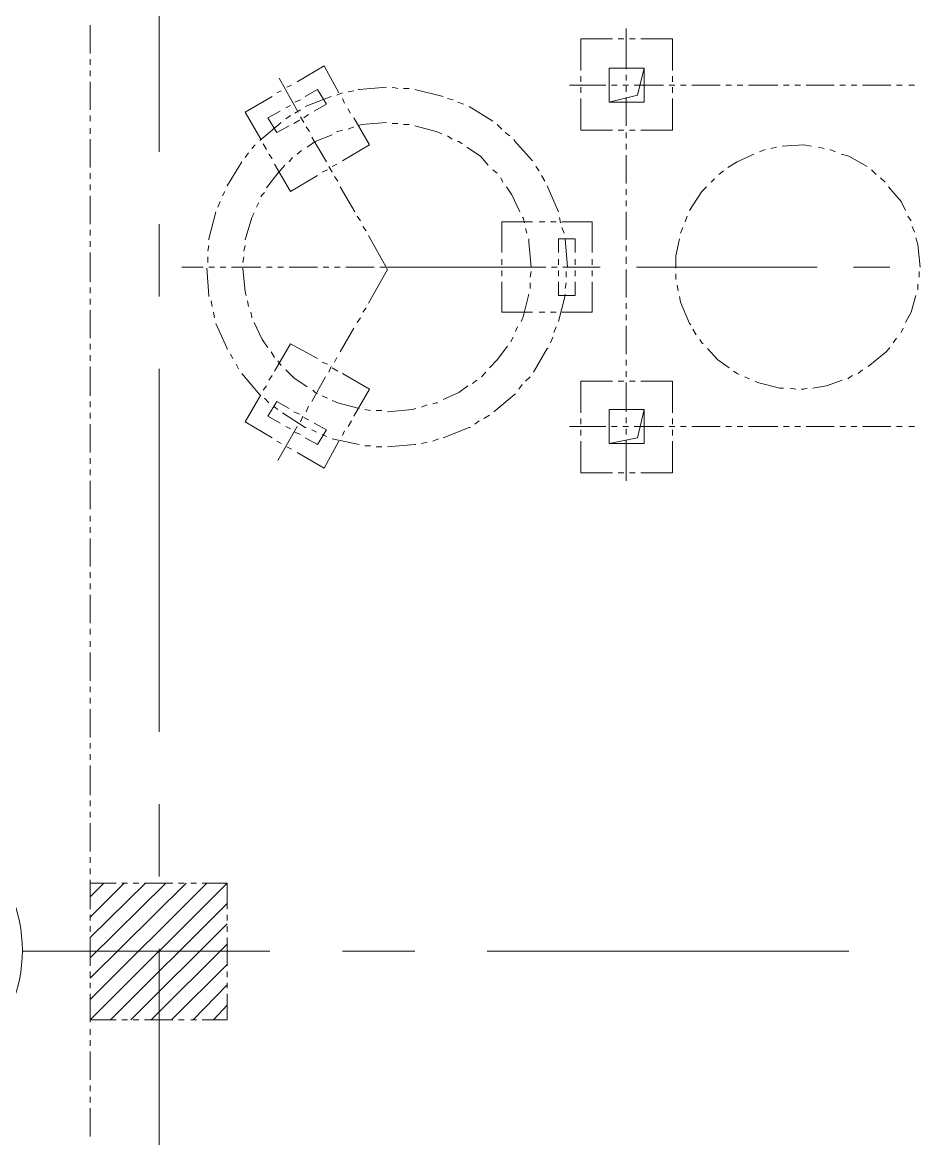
# Model space of a CAD drawing. Header units: millimetres. Extents: x 29 to 95071, y 20 to 67221.
# Drawn here: x 39429 to 43362, y 33362 to 38257 of the extents above; entities that cross this region are included whole.
import ezdxf

# ---------------------------------------------------------------- set-up
doc = ezdxf.new("R2010")
doc.units = ezdxf.units.MM

msp = doc.modelspace()

# ---------------------------------------------------------------- linework, layer by layer
at = {"color": 7, "lineweight": 0}
for points in [[(40028.4, 37689.5), (40028.4, 39275.6)], [(39726, 38120.7), (39726, 38244.6)], [(42075.4, 38051.3), (42075.4, 38229.7)], [(41877.2, 38046.4), (41877.2, 38185.1)], [(42016, 38185.1), (41877.2, 38185.1)], [(42065.5, 38185.1), (42040.8, 38185.1)], [(42115.1, 38185.1), (42090.3, 38185.1)], [(42278.7, 38185.1), (42139.9, 38185.1)], [(42278.7, 38046.4), (42278.7, 38185.1)], [(39726, 38071.1), (39726, 38095.9)], [(39726, 38021.6), (39726, 38046.4)], [(40752.1, 38066.2), (40633.1, 37996.8)], [(40752.1, 38066.2), (40633.1, 37996.8)], [(40816.5, 37947.2), (40752.1, 38066.2)], [(42154.8, 38056.3), (42001.1, 38056.3)], [(42001.1, 37907.6), (42001.1, 38056.3)], [(42125, 37937.3), (42154.8, 38056.3), (42154.8, 37907.6)], [(39726, 37872.9), (39726, 37996.8)], [(40638.1, 37863), (40553.8, 38011.7)], [(41877.2, 37996.8), (41877.2, 38021.6)], [(42075.4, 38001.7), (42075.4, 38026.5)], [(42278.7, 37996.8), (42278.7, 38021.6)], [(40563.7, 37957.1), (40543.9, 37947.2)], [(40563.7, 37957.1), (40543.9, 37947.2)], [(40608.3, 37981.9), (40588.5, 37972)], [(40608.3, 37981.9), (40588.5, 37972)], [(40722.3, 37962.1), (40667.8, 37932.4)], [(40722.3, 37962.1), (40667.8, 37932.4)], [(40762, 37897.7), (40722.3, 37962.1)], [(40831.4, 37947.2), (40806.6, 37937.3)], [(40831.4, 37947.2), (40806.6, 37937.3)], [(40880.9, 37957.1), (40856.1, 37952.2)], [(40880.9, 37957.1), (40856.1, 37952.2)], [(41024.7, 37972), (40905.7, 37962.1), (40900.7, 37962.1)], [(41024.7, 37972), (40905.7, 37962.1), (40900.7, 37962.1)], [(41074.2, 37967), (41049.4, 37972)], [(41074.2, 37967), (41049.4, 37972)], [(41123.8, 37967), (41099, 37967)], [(41123.8, 37967), (41099, 37967)], [(41272.5, 37932.4), (41148.6, 37962.1)], [(41272.5, 37932.4), (41148.6, 37962.1)], [(41986.2, 37981.9), (41827.6, 37981.9)], [(41877.2, 37947.2), (41877.2, 37972)], [(42154.8, 37907.6), (42001.1, 37907.6), (42125, 37937.3)], [(42035.8, 37981.9), (42011, 37981.9)], [(42085.4, 37981.9), (42060.6, 37981.9)], [(42075.4, 37952.2), (42075.4, 37977)], [(42239, 37981.9), (42110.1, 37981.9)], [(42288.6, 37981.9), (42263.8, 37981.9)], [(42278.7, 37947.2), (42278.7, 37972)], [(42338.1, 37981.9), (42313.4, 37981.9)], [(42486.8, 37981.9), (42362.9, 37981.9)], [(42536.4, 37981.9), (42511.6, 37981.9)], [(42586, 37981.9), (42561.2, 37981.9)], [(42739.6, 37981.9), (42610.8, 37981.9)], [(42789.2, 37981.9), (42764.4, 37981.9)], [(42838.8, 37981.9), (42814, 37981.9)], [(42987.5, 37981.9), (42863.5, 37981.9)], [(43037, 37981.9), (43012.2, 37981.9)], [(43086.6, 37981.9), (43061.8, 37981.9)], [(43235.3, 37981.9), (43111.4, 37981.9)], [(43284.8, 37981.9), (43260.1, 37981.9)], [(43339.4, 37981.9), (43314.6, 37981.9)], [(40524.1, 37932.4), (40405.1, 37863)], [(40524.1, 37932.4), (40405.1, 37863)], [(40603.4, 37892.7), (40583.5, 37882.8)], [(40603.4, 37892.7), (40583.5, 37882.8)], [(40648, 37917.5), (40623.2, 37907.6)], [(40648, 37917.5), (40623.2, 37907.6)], [(40781.8, 37932.4), (40667.8, 37887.7)], [(40781.8, 37932.4), (40667.8, 37887.7)], [(40762, 37897.7), (40707.4, 37867.9)], [(40762, 37897.7), (40707.4, 37867.9)], [(40841.3, 37902.6), (40831.4, 37922.4)], [(41317.1, 37917.5), (41292.3, 37922.4)], [(41317.1, 37917.5), (41292.3, 37922.4)], [(41361.7, 37897.7), (41336.9, 37907.6)], [(41361.7, 37897.7), (41336.9, 37907.6)], [(41490.6, 37823.3), (41386.5, 37887.7)], [(41490.6, 37823.3), (41386.5, 37887.7)], [(41877.2, 37783.7), (41877.2, 37922.4)], [(42075.4, 37803.5), (42075.4, 37927.4)], [(42278.7, 37783.7), (42278.7, 37922.4)], [(39726, 37823.3), (39726, 37848.1)], [(40474.5, 37744), (40405.1, 37863)], [(40558.7, 37867.9), (40504.2, 37838.2)], [(40558.7, 37867.9), (40504.2, 37838.2)], [(40603.4, 37848.1), (40583.5, 37833.2)], [(40603.4, 37848.1), (40583.5, 37833.2)], [(40648, 37872.9), (40623.2, 37858)], [(40648, 37872.9), (40623.2, 37858)], [(40662.8, 37818.4), (40648, 37843.1)], [(40682.7, 37853), (40662.8, 37838.2)], [(40682.7, 37853), (40662.8, 37838.2)], [(40866.1, 37858), (40856.1, 37877.8)], [(40950.3, 37719.2), (40880.9, 37838.2)], [(39726, 37768.8), (39726, 37793.6)], [(40563.7, 37818.4), (40469.5, 37739)], [(40563.7, 37818.4), (40469.5, 37739)], [(40598.4, 37803.5), (40543.9, 37773.7)], [(40598.4, 37803.5), (40543.9, 37773.7)], [(40643, 37828.3), (40618.2, 37813.4)], [(40643, 37828.3), (40618.2, 37813.4)], [(40687.6, 37778.7), (40672.7, 37798.5)], [(40880.9, 37798.5), (40856.1, 37788.6)], [(41024.7, 37818.4), (40915.6, 37808.4), (40900.7, 37803.5)], [(41074.2, 37813.4), (41049.4, 37813.4)], [(41123.8, 37808.4), (41099, 37808.4)], [(41267.5, 37768.8), (41242.7, 37778.7), (41148.6, 37803.5)], [(41530.2, 37788.6), (41510.4, 37808.4)], [(41530.2, 37788.6), (41510.4, 37808.4)], [(39726, 37620.1), (39726, 37744)], [(40786.7, 37763.8), (40712.4, 37734.1), (40677.7, 37709.3)], [(40762, 37644.9), (40697.5, 37753.9)], [(40831.4, 37783.7), (40811.5, 37778.7), (40806.6, 37778.7)], [(41312.1, 37744), (41292.3, 37758.9)], [(41564.9, 37758.9), (41545.1, 37773.7)], [(41564.9, 37758.9), (41545.1, 37773.7)], [(41664.1, 37649.8), (41584.8, 37739), (41584.8, 37744)], [(41664.1, 37649.8), (41584.8, 37739), (41584.8, 37744)], [(42016, 37783.7), (41877.2, 37783.7)], [(42065.5, 37783.7), (42040.8, 37783.7)], [(42075.4, 37749), (42075.4, 37773.7)], [(42115.1, 37783.7), (42090.3, 37783.7)], [(42278.7, 37783.7), (42139.9, 37783.7)], [(40449.7, 37719.2), (40434.8, 37704.3)], [(40449.7, 37719.2), (40434.8, 37704.3)], [(40499.3, 37699.4), (40484.4, 37724.2)], [(40652.9, 37694.4), (40633.1, 37679.6)], [(40950.3, 37719.2), (40831.4, 37649.8)], [(41356.8, 37724.2), (41341.9, 37734.1), (41336.9, 37734.1)], [(41470.8, 37630), (41436.1, 37669.7), (41376.6, 37709.3)], [(42075.4, 37699.4), (42075.4, 37724.2)], [(42685.1, 37699.4), (42660.3, 37689.5)], [(42734.7, 37709.3), (42709.9, 37704.3)], [(42888.3, 37714.3), (42853.6, 37719.2), (42759.5, 37714.3)], [(42942.8, 37704.3), (42918.1, 37709.3)], [(42992.4, 37689.5), (42967.6, 37699.4)], [(40390.2, 37644.9), (40325.8, 37540.8)], [(40390.2, 37644.9), (40325.8, 37540.8)], [(40420, 37684.5), (40405.1, 37664.7)], [(40420, 37684.5), (40405.1, 37664.7)], [(40524.1, 37659.7), (40509.2, 37679.6)], [(40613.3, 37664.7), (40598.4, 37644.9)], [(42075.4, 37550.7), (42075.4, 37674.6)], [(42635.5, 37679.6), (42561.2, 37644.9), (42521.5, 37620.1)], [(43131.2, 37625), (43051.9, 37669.7), (43017.2, 37679.6)], [(39726, 37570.5), (39726, 37595.3)], [(40578.6, 37630), (40543.9, 37590.3), (40499.3, 37530.9)], [(40603.4, 37516), (40534, 37635)], [(40766.9, 37610.2), (40742.1, 37600.3)], [(40786.7, 37600.3), (40771.9, 37625)], [(40806.6, 37635), (40786.7, 37625)], [(41510.4, 37595.3), (41490.6, 37610.2)], [(41693.8, 37605.2), (41678.9, 37625)], [(41693.8, 37605.2), (41678.9, 37625)], [(42501.7, 37605.2), (42481.9, 37590.3)], [(43170.8, 37590.3), (43151, 37610.2)], [(39726, 37521), (39726, 37545.7)], [(40722.3, 37585.4), (40603.4, 37516)], [(40811.5, 37560.6), (40796.7, 37580.4)], [(41535.2, 37555.7), (41525.3, 37575.5)], [(41718.6, 37560.6), (41703.7, 37585.4)], [(41718.6, 37560.6), (41703.7, 37585.4)], [(42462.1, 37570.5), (42447.2, 37555.7)], [(43210.5, 37555.7), (43190.7, 37575.5)], [(39726, 37372.3), (39726, 37496.2)], [(40315.9, 37516), (40306, 37496.2)], [(40315.9, 37516), (40306, 37496.2)], [(40489.4, 37511), (40479.4, 37501.1), (40474.5, 37491.2)], [(40885.9, 37426.8), (40821.4, 37535.8)], [(41609.5, 37426.8), (41574.8, 37501.1), (41550.1, 37535.8)], [(41778.1, 37426.8), (41728.5, 37540.8)], [(41778.1, 37426.8), (41728.5, 37540.8)], [(42075.4, 37501.1), (42075.4, 37525.9)], [(42427.4, 37535.8), (42407.5, 37516), (42353, 37431.7)], [(43299.7, 37431.7), (43279.9, 37471.4), (43225.4, 37535.8)], [(40296.1, 37471.4), (40286.1, 37446.6)], [(40296.1, 37471.4), (40286.1, 37446.6)], [(40464.6, 37466.4), (40454.7, 37446.6)], [(42075.4, 37451.6), (42075.4, 37476.3)], [(40276.2, 37426.8), (40246.5, 37307.8), (40246.5, 37302.9)], [(40276.2, 37426.8), (40246.5, 37307.8), (40246.5, 37302.9)], [(40444.7, 37421.8), (40434.8, 37402), (40405.1, 37302.9)], [(40910.7, 37387.1), (40895.8, 37407)], [(41629.4, 37377.2), (41624.4, 37402), (41619.4, 37402)], [(41788, 37377.2), (41783, 37402)], [(41788, 37377.2), (41783, 37402)], [(42075.4, 37302.9), (42075.4, 37426.8)], [(42343.1, 37407), (42333.2, 37382.2)], [(43324.5, 37387.1), (43309.6, 37407)], [(39726, 37322.7), (39726, 37347.5)], [(40028.4, 37055), (40028.4, 37372.3)], [(40935.4, 37342.5), (40920.6, 37362.3)], [(41530.2, 37382.2), (41664.1, 37382.2)], [(41530.2, 37248.3), (41530.2, 37382.2)], [(41639.3, 37332.6), (41634.3, 37352.4)], [(41693.8, 37382.2), (41718.6, 37382.2)], [(41743.4, 37382.2), (41768.1, 37382.2)], [(41792.9, 37382.2), (41926.8, 37382.2)], [(41802.8, 37332.6), (41792.9, 37357.4)], [(41802.8, 37332.6), (41792.9, 37357.4)], [(41926.8, 37248.3), (41926.8, 37382.2)], [(42323.3, 37357.4), (42313.4, 37332.6)], [(43339.4, 37337.6), (43329.5, 37362.3)], [(39726, 37273.1), (39726, 37297.9)], [(41029.6, 37174), (40945.4, 37322.7)], [(41659.1, 37183.9), (41649.2, 37293), (41649.2, 37307.8)], [(41778.1, 37307.8), (41852.4, 37307.8)], [(41778.1, 37248.3), (41778.1, 37307.8)], [(41817.7, 37183.9), (41807.8, 37307.8)], [(41817.7, 37183.9), (41807.8, 37307.8)], [(41852.4, 37248.3), (41852.4, 37307.8)], [(42308.4, 37307.8), (42293.5, 37233.5), (42293.5, 37179)], [(43364.2, 37183.9), (43354.2, 37283), (43344.3, 37312.8)], [(39726, 37119.5), (39726, 37248.3)], [(40246.5, 37278.1), (40241.5, 37253.3)], [(40246.5, 37278.1), (40241.5, 37253.3)], [(40405.1, 37278.1), (40400.1, 37253.3)], [(42075.4, 37253.3), (42075.4, 37278.1)], [(40241.5, 37228.5), (40241.5, 37203.7)], [(40241.5, 37228.5), (40241.5, 37203.7)], [(40400.1, 37228.5), (40395.2, 37203.7)], [(41530.2, 37193.8), (41530.2, 37218.6)], [(41778.1, 37193.8), (41778.1, 37218.6)], [(41852.4, 37193.8), (41852.4, 37218.6)], [(41926.8, 37193.8), (41926.8, 37218.6)], [(42075.4, 37198.8), (42075.4, 37228.5)], [(40127.5, 37183.9), (40221.7, 37183.9)], [(40236.6, 37179), (40246.5, 37060), (40246.5, 37055)], [(40236.6, 37179), (40246.5, 37060), (40246.5, 37055)], [(40246.5, 37183.9), (40271.3, 37183.9)], [(40296.1, 37183.9), (40320.8, 37183.9)], [(40345.6, 37183.9), (40474.5, 37183.9)], [(40395.2, 37179), (40405.1, 37074.9), (40410.1, 37060)], [(40499.3, 37183.9), (40524.1, 37183.9)], [(40548.8, 37183.9), (40573.6, 37183.9)], [(40598.4, 37183.9), (40722.3, 37183.9)], [(40747.1, 37183.9), (40771.9, 37183.9)], [(40796.7, 37183.9), (40821.4, 37183.9)], [(40846.2, 37183.9), (40970.1, 37183.9)], [(41029.6, 37174), (40945.4, 37025.3)], [(40994.9, 37183.9), (41019.7, 37183.9)], [(41644.2, 37183.9), (41029.6, 37183.9)], [(41049.4, 37183.9), (41074.2, 37183.9)], [(41099, 37183.9), (41222.9, 37183.9)], [(41247.7, 37183.9), (41272.5, 37183.9)], [(41297.3, 37183.9), (41322.1, 37183.9)], [(41346.8, 37183.9), (41470.8, 37183.9)], [(41495.5, 37183.9), (41520.3, 37183.9)], [(41530.2, 37144.3), (41530.2, 37169)], [(41545.1, 37183.9), (41569.9, 37183.9)], [(41599.6, 37183.9), (41723.5, 37183.9)], [(41654.1, 37139.3), (41659.1, 37164.1)], [(41748.3, 37183.9), (41773.1, 37183.9)], [(41778.1, 37144.3), (41778.1, 37169)], [(41797.9, 37183.9), (41822.7, 37183.9)], [(41961.4, 37183.9), (41802.8, 37183.9)], [(41812.8, 37139.3), (41812.8, 37164.1)], [(41812.8, 37139.3), (41812.8, 37164.1)], [(41847.4, 37183.9), (41941.6, 37183.9)], [(41852.4, 37144.3), (41852.4, 37169)], [(41926.8, 37144.3), (41926.8, 37169)], [(42075.4, 37050.1), (42075.4, 37174)], [(42913.1, 37183.9), (42120.1, 37183.9)], [(42293.5, 37154.2), (42293.5, 37134.3), (42293.5, 37129.4)], [(43230.3, 37183.9), (43071.7, 37183.9)], [(43359.2, 37139.3), (43359.2, 37164.1)], [(41530.2, 36985.7), (41530.2, 37119.5)], [(41654.1, 37089.7), (41654.1, 37114.5)], [(41778.1, 37060), (41778.1, 37119.5)], [(41792.9, 36985.7), (41926.8, 36985.7), (41926.8, 37119.5)], [(41807.8, 37089.7), (41812.8, 37114.5)], [(41807.8, 37089.7), (41812.8, 37114.5)], [(41852.4, 37060), (41852.4, 37119.5)], [(42298.5, 37104.6), (42303.5, 37079.8)], [(43354.2, 37084.8), (43354.2, 37109.6)], [(39726, 37069.9), (39726, 37094.7)], [(41614.5, 36946), (41624.4, 36965.8), (41649.2, 37065)], [(41778.1, 36946), (41807.8, 37060), (41807.8, 37065)], [(41778.1, 36946), (41807.8, 37060), (41807.8, 37065)], [(42308.4, 37055), (42313.4, 37030.3), (42353, 36936.1), (42358, 36931.1)], [(43299.7, 36941), (43324.5, 36985.7), (43344.3, 37060)], [(39726, 37020.3), (39726, 37045.1)], [(40256.4, 37035.2), (40261.4, 37010.4)], [(40256.4, 37035.2), (40261.4, 37010.4)], [(40415, 37035.2), (40420, 37010.4)], [(40935.4, 37005.5), (40920.6, 36985.7)], [(42075.4, 37000.5), (42075.4, 37025.3)], [(39726, 36871.7), (39726, 36995.6)], [(40266.3, 36985.7), (40271.3, 36960.9)], [(40266.3, 36985.7), (40271.3, 36960.9)], [(40429.9, 36985.7), (40434.8, 36965.8), (40434.8, 36960.9)], [(40910.7, 36960.9), (40895.8, 36941)], [(41530.2, 36985.7), (41664.1, 36985.7)], [(41693.8, 36985.7), (41718.6, 36985.7)], [(41743.4, 36985.7), (41768.1, 36985.7)], [(42075.4, 36951), (42075.4, 36975.7)], [(40276.2, 36936.1), (40325.8, 36827), (40325.8, 36822.1)], [(40276.2, 36936.1), (40325.8, 36827), (40325.8, 36822.1)], [(40444.7, 36941), (40479.4, 36866.7), (40504.2, 36832)], [(40880.9, 36916.3), (40821.4, 36812.2)], [(41589.7, 36901.4), (41599.6, 36921.2)], [(41758.2, 36896.4), (41768.1, 36921.2)], [(41758.2, 36896.4), (41768.1, 36921.2)], [(42075.4, 36802.3), (42075.4, 36926.2)], [(42367.9, 36911.3), (42382.8, 36886.5)], [(43279.9, 36896.4), (43289.8, 36916.3)], [(41569.9, 36856.8), (41574.8, 36866.7), (41579.8, 36876.6)], [(41743.4, 36851.8), (41753.3, 36876.6)], [(41743.4, 36851.8), (41753.3, 36876.6)], [(42397.6, 36866.7), (42407.5, 36851.8), (42412.5, 36846.9)], [(43245.2, 36851.8), (43260.1, 36871.7)], [(39726, 36822.1), (39726, 36846.9)], [(40519.1, 36812.2), (40534, 36787.4)], [(40603.4, 36846.9), (40534, 36727.9)], [(40603.4, 36846.9), (40534, 36727.9)], [(40603.4, 36846.9), (40722.3, 36782.4)], [(41475.7, 36742.8), (41510.4, 36777.5), (41555, 36837)], [(41669, 36723), (41728.5, 36827), (41733.4, 36827)], [(41669, 36723), (41728.5, 36827), (41733.4, 36827)], [(42432.3, 36827), (42476.9, 36777.5), (42526.5, 36742.8)], [(43136.1, 36747.7), (43215.5, 36812.2), (43230.3, 36832)], [(39726, 36772.5), (39726, 36797.3)], [(40340.7, 36802.3), (40350.6, 36782.4)], [(40340.7, 36802.3), (40350.6, 36782.4)], [(40548.8, 36772.5), (40563.7, 36752.7)], [(40742.1, 36767.6), (40766.9, 36757.7)], [(40806.6, 36787.4), (40796.7, 36767.6)], [(42075.4, 36752.7), (42075.4, 36777.5)], [(39726, 36618.9), (39726, 36747.7)], [(40028.4, 35146.8), (40028.4, 36737.8)], [(40365.4, 36757.7), (40375.4, 36737.8)], [(40365.4, 36757.7), (40375.4, 36737.8)], [(40390.2, 36718), (40469.5, 36623.8)], [(40390.2, 36718), (40469.5, 36623.8)], [(40583.5, 36732.9), (40618.2, 36698.2), (40677.7, 36658.5)], [(40781.8, 36747.7), (40771.9, 36723)], [(40786.7, 36742.8), (40811.5, 36727.9)], [(40831.4, 36718), (40950.3, 36648.6)], [(41441, 36703.1), (41460.8, 36723)], [(42075.4, 36703.1), (42075.4, 36727.9)], [(42546.3, 36727.9), (42561.2, 36718), (42571.1, 36713)], [(43091.5, 36718), (43111.4, 36732.9)], [(40499.3, 36663.5), (40484.4, 36643.6)], [(40499.3, 36663.5), (40484.4, 36643.6)], [(40524.1, 36708.1), (40509.2, 36688.3)], [(40524.1, 36708.1), (40509.2, 36688.3)], [(40757, 36703.1), (40697.5, 36594.1)], [(41272.5, 36604), (41341.9, 36633.7), (41381.5, 36663.5)], [(41401.4, 36673.4), (41421.2, 36688.3)], [(41604.6, 36648.6), (41619.4, 36668.4)], [(41604.6, 36648.6), (41619.4, 36668.4)], [(41634.3, 36683.3), (41654.1, 36703.1)], [(41634.3, 36683.3), (41654.1, 36703.1)], [(41877.2, 36544.5), (41877.2, 36683.3)], [(42016, 36683.3), (41877.2, 36683.3)], [(42065.5, 36683.3), (42040.8, 36683.3)], [(42075.4, 36549.5), (42075.4, 36678.3)], [(42115.1, 36683.3), (42090.3, 36683.3)], [(42278.7, 36683.3), (42139.9, 36683.3)], [(42278.7, 36544.5), (42278.7, 36683.3)], [(42595.9, 36703.1), (42615.7, 36693.2)], [(42640.5, 36683.3), (42650.4, 36678.3), (42749.5, 36653.6), (42764.4, 36653.6)], [(42893.3, 36653.6), (42952.8, 36663.5), (43022.1, 36688.3)], [(43046.9, 36693.2), (43051.9, 36698.2), (43066.8, 36708.1)], [(40474.5, 36623.8), (40405.1, 36504.9)], [(40474.5, 36623.8), (40405.1, 36504.9)], [(40702.5, 36643.6), (40712.4, 36633.7), (40722.3, 36628.8)], [(40742.1, 36618.9), (40766.9, 36609)], [(40950.3, 36648.6), (40880.9, 36529.6)], [(41495.5, 36549.5), (41584.8, 36623.8), (41589.7, 36628.8)], [(41495.5, 36549.5), (41584.8, 36623.8), (41589.7, 36628.8)], [(42794.1, 36653.6), (42818.9, 36648.6)], [(42843.7, 36648.6), (42853.6, 36648.6), (42868.5, 36653.6)], [(39726, 36569.3), (39726, 36594.1)], [(40489.4, 36609), (40509.2, 36589.1)], [(40489.4, 36609), (40509.2, 36589.1)], [(40529, 36574.3), (40548.8, 36559.4)], [(40529, 36574.3), (40548.8, 36559.4)], [(40543.9, 36594.1), (40598.4, 36564.3)], [(40543.9, 36594.1), (40598.4, 36564.3)], [(40682.7, 36574.3), (40672.7, 36549.5)], [(40786.7, 36599), (40811.5, 36589.1), (40905.7, 36564.3)], [(41029.6, 36549.5), (41138.7, 36559.4), (41153.5, 36564.3)], [(41178.3, 36569.3), (41203.1, 36579.2)], [(41227.9, 36584.2), (41242.7, 36589.1), (41247.7, 36589.1)], [(39726, 36519.7), (39726, 36544.5)], [(40504.2, 36529.6), (40558.7, 36499.9)], [(40504.2, 36529.6), (40558.7, 36499.9)], [(40568.7, 36544.5), (40667.8, 36480.1), (40672.7, 36480.1)], [(40568.7, 36544.5), (40667.8, 36480.1), (40672.7, 36480.1)], [(40618.2, 36549.5), (40643, 36539.6)], [(40618.2, 36549.5), (40643, 36539.6)], [(40657.9, 36529.6), (40648, 36504.9)], [(40662.8, 36524.7), (40682.7, 36514.8)], [(40662.8, 36524.7), (40682.7, 36514.8)], [(40930.5, 36559.4), (40955.3, 36554.4)], [(40980.1, 36554.4), (41004.8, 36554.4)], [(41450.9, 36519.7), (41475.7, 36534.6)], [(41450.9, 36519.7), (41475.7, 36534.6)], [(41877.2, 36495), (41877.2, 36519.7)], [(42154.8, 36559.4), (42001.1, 36559.4)], [(42001.1, 36410.7), (42001.1, 36559.4)], [(42075.4, 36499.9), (42075.4, 36524.7)], [(42154.8, 36410.7), (42154.8, 36559.4), (42125, 36435.5)], [(42278.7, 36495), (42278.7, 36519.7)], [(39726, 36371), (39726, 36495)], [(40405.1, 36504.9), (40524.1, 36435.5)], [(40405.1, 36504.9), (40524.1, 36435.5)], [(40633.1, 36485), (40548.8, 36336.3)], [(40583.5, 36485), (40603.4, 36475.1)], [(40583.5, 36485), (40603.4, 36475.1)], [(40667.8, 36435.5), (40722.3, 36405.7), (40762, 36470.2)], [(40697.5, 36470.2), (40717.4, 36460.3)], [(40697.5, 36470.2), (40717.4, 36460.3)], [(40707.4, 36499.9), (40762, 36470.2)], [(40707.4, 36499.9), (40762, 36470.2)], [(40841.3, 36465.2), (40831.4, 36445.4)], [(40871, 36509.8), (40856.1, 36485)], [(41272.5, 36435.5), (41386.5, 36480.1), (41391.4, 36480.1)], [(41272.5, 36435.5), (41386.5, 36480.1), (41391.4, 36480.1)], [(41411.3, 36495), (41431.1, 36509.8)], [(41411.3, 36495), (41431.1, 36509.8)], [(41986.2, 36485), (41827.6, 36485)], [(41877.2, 36445.4), (41877.2, 36470.2)], [(42035.8, 36485), (42011, 36485)], [(42085.4, 36485), (42060.6, 36485)], [(42075.4, 36450.3), (42075.4, 36475.1)], [(42239, 36485), (42110.1, 36485)], [(42288.6, 36485), (42263.8, 36485)], [(42278.7, 36445.4), (42278.7, 36470.2)], [(42338.1, 36485), (42313.4, 36485)], [(42486.8, 36485), (42362.9, 36485)], [(42536.4, 36485), (42511.6, 36485)], [(42586, 36485), (42561.2, 36485)], [(42739.6, 36485), (42610.8, 36485)], [(42789.2, 36485), (42764.4, 36485)], [(42838.8, 36485), (42814, 36485)], [(42987.5, 36485), (42863.5, 36485)], [(43037, 36485), (43012.2, 36485)], [(43086.6, 36485), (43061.8, 36485)], [(43235.3, 36485), (43111.4, 36485)], [(43284.8, 36485), (43260.1, 36485)], [(43339.4, 36485), (43314.6, 36485)], [(40543.9, 36420.6), (40563.7, 36410.7)], [(40543.9, 36420.6), (40563.7, 36410.7)], [(40623.2, 36460.3), (40648, 36450.3)], [(40623.2, 36460.3), (40648, 36450.3)], [(40667.8, 36435.5), (40722.3, 36405.7)], [(40742.1, 36450.3), (40762, 36440.4)], [(40742.1, 36450.3), (40762, 36440.4)], [(40816.5, 36420.6), (40752.1, 36301.6)], [(40786.7, 36430.5), (40905.7, 36405.7)], [(40786.7, 36430.5), (40905.7, 36405.7)], [(41227.9, 36420.6), (41252.7, 36430.5)], [(41227.9, 36420.6), (41252.7, 36430.5)], [(41877.2, 36281.8), (41877.2, 36420.6)], [(42154.8, 36410.7), (42001.1, 36410.7), (42125, 36435.5)], [(42075.4, 36247.1), (42075.4, 36425.6)], [(42278.7, 36281.8), (42278.7, 36420.6)], [(40588.5, 36395.8), (40608.3, 36385.9)], [(40588.5, 36395.8), (40608.3, 36385.9)], [(40633.1, 36371), (40752.1, 36301.6)], [(40633.1, 36371), (40752.1, 36301.6)], [(40930.5, 36400.8), (40955.3, 36400.8)], [(40930.5, 36400.8), (40955.3, 36400.8)], [(40980.1, 36395.8), (41004.8, 36395.8)], [(40980.1, 36395.8), (41004.8, 36395.8)], [(41029.6, 36395.8), (41148.6, 36405.7), (41153.5, 36405.7)], [(41029.6, 36395.8), (41148.6, 36405.7), (41153.5, 36405.7)], [(41178.3, 36410.7), (41203.1, 36415.6)], [(41178.3, 36410.7), (41203.1, 36415.6)], [(39726, 36321.5), (39726, 36346.3)], [(39726, 36271.9), (39726, 36296.7)], [(42016, 36281.8), (41877.2, 36281.8)], [(42065.5, 36281.8), (42040.8, 36281.8)], [(42115.1, 36281.8), (42090.3, 36281.8)], [(42278.7, 36281.8), (42139.9, 36281.8)], [(39726, 36123.2), (39726, 36247.1)], [(39726, 36068.7), (39726, 36093.5)], [(39726, 36019.1), (39726, 36043.9)], [(39726, 35870.4), (39726, 35994.3)], [(39726, 35820.9), (39726, 35845.6)], [(39726, 35771.3), (39726, 35796.1)], [(39726, 35622.6), (39726, 35746.5)], [(39726, 35573), (39726, 35597.8)], [(39726, 35518.5), (39726, 35543.3)], [(39726, 35369.8), (39726, 35493.7)], [(39726, 35320.3), (39726, 35345)], [(39726, 35270.7), (39726, 35295.5)], [(39726, 35122), (39726, 35245.9)], [(39726, 35072.4), (39726, 35097.2)], [(39726, 35022.9), (39726, 35047.6)], [(39726, 34869.2), (39726, 34998.1)], [(39726, 34819.6), (39726, 34844.4)], [(40028.4, 34512.3), (40028.4, 34829.6)], [(39726, 34770.1), (39726, 34794.9)], [(39726, 34621.4), (39726, 34745.3)], [(39726, 34571.8), (39726, 34596.6)], [(39726, 34522.2), (39726, 34547)], [(39726, 34368.6), (39726, 34497.5)], [(39840, 34482.6), (39726, 34482.6), (39726, 34368.6)], [(39726, 34423.1), (39785.5, 34482.6)], [(39726, 34333.9), (39874.7, 34482.6)], [(39726, 34244.7), (39968.9, 34482.6)], [(39726, 34155.5), (40058.1, 34482.6)], [(39726, 34066.2), (40147.4, 34482.6)], [(39726, 33972.1), (40236.6, 34482.6)], [(39726, 33882.9), (40325.8, 34482.6)], [(39889.6, 34482.6), (39864.8, 34482.6)], [(39939.2, 34482.6), (39914.4, 34482.6)], [(40087.9, 34482.6), (39964, 34482.6)], [(40137.4, 34482.6), (40112.7, 34482.6)], [(40192, 34482.6), (40167.2, 34482.6)], [(40325.8, 34368.6), (40325.8, 34482.6), (40216.7, 34482.6)], [(39815.3, 33882.9), (40325.8, 34393.4)], [(39726, 34343.8), (39726, 34319)], [(39726, 34319), (39726, 34343.8)], [(40325.8, 34319), (40325.8, 34343.8)], [(39726, 34294.2), (39726, 34269.5)], [(39726, 34269.5), (39726, 34294.2)], [(39904.5, 33882.9), (40325.8, 34304.2)], [(40325.8, 34269.5), (40325.8, 34294.2)], [(39726, 34244.7), (39726, 34120.8)], [(39726, 34120.8), (39726, 34244.7)], [(39993.7, 33882.9), (40325.8, 34214.9)], [(40325.8, 34120.8), (40325.8, 34244.7)], [(40514.1, 34185.2), (39428.7, 34185.2)], [(40028.4, 32609), (40028.4, 34195.1)], [(41148.6, 34185.2), (40831.4, 34185.2)], [(43051.9, 34185.2), (41465.8, 34185.2)], [(40082.9, 33882.9), (40325.8, 34125.7)], [(39726, 34096), (39726, 34071.2)], [(39726, 34071.2), (39726, 34096)], [(40325.8, 34071.2), (40325.8, 34096)], [(39726, 34046.4), (39726, 34021.6)], [(39726, 34021.6), (39726, 34046.4)], [(40177.1, 33882.9), (40325.8, 34036.5)], [(40325.8, 34021.6), (40325.8, 34046.4)], [(39726, 33996.9), (39726, 33882.9), (39840, 33882.9)], [(39726, 33872.9), (39726, 33996.9)], [(40325.8, 33882.9), (40325.8, 33996.9)], [(40266.3, 33882.9), (40325.8, 33947.3)], [(39864.8, 33882.9), (39889.6, 33882.9)], [(39914.4, 33882.9), (39939.2, 33882.9)], [(39964, 33882.9), (40087.9, 33882.9)], [(40112.7, 33882.9), (40137.4, 33882.9)], [(40167.2, 33882.9), (40192, 33882.9)], [(40216.7, 33882.9), (40325.8, 33882.9)], [(39726, 33818.4), (39726, 33843.2)], [(39726, 33768.9), (39726, 33793.6)], [(39726, 33620.2), (39726, 33744.1)], [(39726, 33570.6), (39726, 33595.4)], [(39726, 33521), (39726, 33545.8)], [(39726, 33372.3), (39726, 33496.2)]]:
    msp.add_lwpolyline(points, dxfattribs=at)
for points in [[(40504.2, 37838.2), (40543.9, 37773.7)], [(41852.4, 37060), (41778.1, 37060)], [(40504.2, 36529.6), (40543.9, 36594.1)]]:
    msp.add_lwpolyline(points, close=True, dxfattribs=at)
msp.add_circle((38796.7, 34187.7), 632, dxfattribs=at)

doc.saveas('drawing.dxf')
